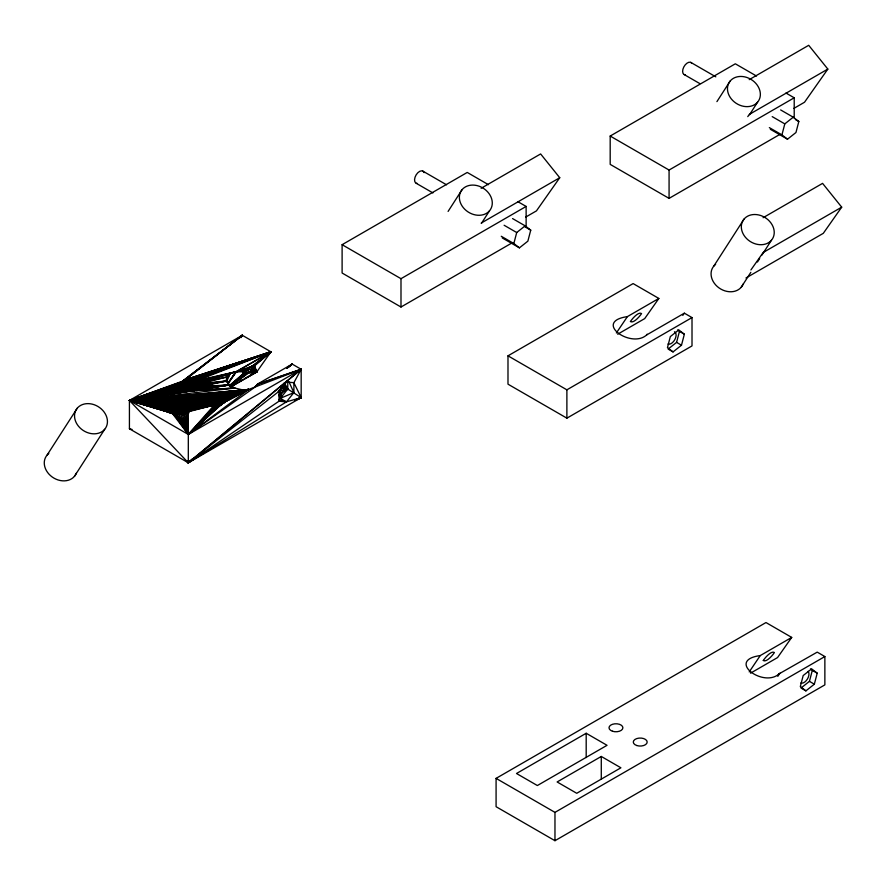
<?xml version="1.0" encoding="UTF-8"?>
<svg xmlns="http://www.w3.org/2000/svg" width="886" height="886" viewBox="0 0 886 886"><rect width="100%" height="100%" fill="white"/><g stroke="black" fill="none" stroke-linecap="round" stroke-linejoin="round"><path stroke-width="1.33" d="M186.459 460.72L188.308 462.78L301.174 369.285L257.682 383.992L256.109 386.263L257.682 383.992L292.17 364.08L301.174 369.285L293.886 382.697L301.174 397.615L286.455 401.867L188.308 462.78L129.422 400.45L164.619 405.866L164.619 408.557C163.257 401.103 172.15 398.024 178.064 398.102L205.74 396.64L207.933 394.779L212.396 393.262L248.612 389.486L301.174 369.285L301.174 397.615L188.308 462.78L129.422 428.78L129.422 400.45L242.288 335.285L270.928 351.82L256.752 371.965L230.593 387.071M178.064 414.294L178.064 398.102L205.308 397.349L205.74 396.64L129.422 400.45L188.308 434.45L301.174 369.285L257.66 384.269L254.326 387.57L188.308 434.45L172.194 413.253L129.422 400.45L182.538 381.179L242.288 335.285L241.036 337.566M186.293 412.976L186.293 399.486L179.803 398.135L179.803 414.327M189.969 411.049L189.969 401.613L186.293 399.486L186.957 413.275M180.467 387.891L180.478 383.926L182.538 381.179L242.288 335.285L240.859 337.555M182.483 414.648L181.519 398.29L205.02 398.091L205.009 400.738L205.308 397.349L181.519 398.29L181.519 414.482M164.763 408.856L164.785 404.858L129.422 400.45L181.807 381.811L181.807 388.555M192.351 409.033L192.04 404.37L189.969 401.613L190.257 410.905M180.722 387.337L180.766 383.184L129.422 400.45L172.194 413.253C179.016 415.069 190.158 414.493 192.373 406.364L220.603 404.204L248.612 389.486L129.422 400.45L170.699 412.743M165.161 403.872L165.095 409.21L165.161 403.872L129.422 400.45L181.209 382.475L181.209 387.88M181.121 388.013L181.209 382.475M205.663 402.178L205.74 396.64L179.803 398.135L180.788 414.415M165.627 409.587L165.76 402.931L129.422 400.45L180.478 383.926L180.478 387.968M181.663 388.71L181.807 381.811M206.194 402.875L206.338 395.976L129.422 400.45L169.315 412.123M182.328 389.452L182.538 381.179L182.538 389.275M206.859 403.617L207.069 395.344L129.422 400.45L168.085 411.414M166.335 410.008L166.546 402.034L129.422 400.45L180.356 384.679L180.478 383.926M183.158 388.876L183.402 380.615L184.388 380.116L270.928 351.82L254.758 365.73L254.027 367.557L249.708 371.987L231.202 385.432M207.689 403.041L207.933 394.779L129.422 400.45L166.125 409.753L167.011 410.617M167.177 411.802L167.532 401.203L129.422 400.45L180.401 385.432L180.356 384.679L180.367 387.315M168.207 412.344L168.683 400.45L129.422 400.45L180.6 386.174C183.025 390.671 189.106 391.269 193.669 390.637L234.801 388.035L241.645 389.652M166.125 409.753L165.438 408.823L129.422 400.45L234.801 388.035L229.441 384.934L226.628 380.991L226.916 376.96L230.249 373.659L235.964 371.743L270.928 351.82L185.462 379.695L185.462 390.482M256.087 386.506L257.682 383.992L261.459 382.83M229.695 385.997L243.484 375.055L244.215 373.227L248.523 368.797L270.928 351.82L187.854 379.097L187.854 391.235M186.536 460.786L188.308 462.78L279.012 391.28L286.455 382.032L293.886 382.697L293.886 392.609L286.455 401.867L280.319 398.323L278.802 394.669C283.232 393.196 286.854 387.104 284.295 382.785M165.438 408.823L164.951 407.859L129.422 400.45L193.669 390.637C207.269 388.865 199.062 376.317 189.139 378.931L189.139 391.069M183.192 414.759L183.192 398.578L205.02 398.091L204.899 401.535M173.789 413.651L188.308 434.45L222.663 403.285C230.869 398.246 219.54 391.025 213.67 393.096L129.422 400.45L164.674 406.862L164.951 407.859M519.429 247.847L513.847 243.528L516.715 232.531L525.154 225.841L530.736 230.161L527.868 241.158L519.429 247.847L502.251 237.935M673.05 351.908L667.468 347.6L670.337 336.591L678.776 329.902L684.357 334.221L681.489 345.219L673.05 351.908L668.144 349.073L676.583 342.384L679.451 331.386L677.591 329.946M787.51 139.202L781.939 134.893L784.797 123.885L793.236 117.196L798.818 121.515L795.96 132.512L787.51 139.202L770.344 129.29M805.906 690.87L800.324 686.561L803.181 675.553L811.631 668.864L817.213 673.183L814.345 684.18L805.906 690.87L800.999 688.034L809.439 681.356L812.307 670.348L810.446 668.908M226.307 382.165L230.249 373.659L199.372 381.489L199.372 389.585M286.654 381.08L284.982 383.959L287.762 389.076L301.174 397.615L294.872 400.35L301.174 397.615L298.571 398.478M47.024 455.194L77.281 408.147M74.435 476.358L104.692 429.311A17.355 14.087 32.7 0 0 92.022 404.094A17.355 14.087 32.7 0 0 76.24 422.777A17.355 14.087 32.7 0 0 104.692 429.311M448.094 211.411L462.115 189.604M481.419 223.394L489.537 210.768A17.355 14.087 32.7 0 0 476.867 185.551A17.355 14.087 32.7 0 0 461.085 204.245A17.355 14.087 32.7 0 0 489.537 210.768M716.918 101.624L730.208 80.969M749.501 114.748L757.619 102.123A17.355 14.087 32.7 0 0 744.949 76.916A17.355 14.087 32.7 0 0 729.167 95.599A17.355 14.087 32.7 0 0 757.619 102.123M713.817 266.088L744.074 219.03M741.228 287.241L750.83 272.323M757.464 262.001L759.679 258.557M761.894 255.113L771.485 240.195A17.355 14.087 32.7 0 0 758.815 214.977A17.355 14.087 32.7 0 0 743.033 233.671A17.355 14.087 32.7 0 0 771.485 240.195M777.753 675.907L779.159 673.803L817.224 652.129L824.866 656.548L824.866 684.878L554.968 840.703L496.082 806.703L496.082 778.373L765.98 622.548L791.719 637.411L777.554 657.567L750.531 673.172M616.357 332.97L627.399 316.612L658.863 298.449L633.125 283.586L507.988 355.829L507.988 384.17L566.885 418.159L692.01 345.917L692.01 317.587L684.369 313.168L646.57 334.997C631.053 349.04 592.557 321.662 627.399 316.612M749.213 671.931L760.254 655.574L791.719 637.411M228.355 382.929L235.964 371.743L245.322 371.843L229.286 385.787M226.318 379.263L230.249 373.659L200.037 382.132L200.037 388.876M228.09 382.94L235.964 371.743L197.644 380.36L197.644 389.796M227.78 384.048L236.429 371.732L270.928 351.82L190.435 378.854L190.435 391.003M481.142 188.286L540.626 153.942L559.742 177.732L536.44 210.89L525.73 217.07M747.762 116.631L749.312 114.416L827.834 69.086L808.708 45.297L749.224 79.64M658.863 298.449L644.698 318.606L617.675 334.21M827.834 69.086L804.521 102.244L793.812 108.435M646.57 334.997L647.123 334.21M682.796 315.405L684.369 313.168M750.918 269.942L763.189 252.488L841.7 207.158L822.573 183.369L763.09 217.712M841.7 207.158L823.293 233.339L745.968 277.982M777.963 676.029L779.979 673.172M240.715 337.477L242.288 335.285L184.388 380.116L184.388 390.914M279.057 399.575L286.455 401.867L279.012 401.203L188.308 462.78L186.581 460.742L188.308 462.78L189.903 460.631M226.273 378.998L230.249 373.659L200.557 382.83L200.557 388.223M256.076 386.396L257.66 384.269M186.636 460.709L188.308 462.78L189.981 460.654M240.638 337.333L242.288 335.285L185.462 379.695L185.96 391.69M287.762 381.633L287.762 389.076L280.319 398.323L280.319 394.071M175.472 413.928L188.308 434.45L214.323 405.013L188.308 411.78L188.308 462.78L190.08 460.665L188.308 462.78L186.702 460.654M240.56 337.289L242.288 335.285L239.098 337.931M240.483 337.3L242.288 335.285M215.63 405.035L188.308 434.45L177.189 414.094M301.174 369.285L188.308 462.78L190.191 460.753M216.926 404.968L188.308 434.45L178.928 414.127M188.308 462.78L192.351 459.059L188.308 462.78L190.257 460.908M218.2 404.802L188.308 434.45L180.666 414.028M219.429 404.548L188.308 434.45L182.372 413.806M220.603 404.204L188.308 434.45L184.011 413.463M286.898 368.122L292.17 364.08L286.743 368.188M221.677 403.783L188.308 434.45L185.562 413.009M289.135 366.693L292.17 364.08L289.069 366.527M229.585 385.665L244.215 373.227M229.729 385.742L243.572 374.335M246.817 370.315L236.429 371.732L254.293 365.464L270.928 351.82L191.741 378.876L191.741 391.025M286.975 368.354L292.17 364.08M779.159 673.803C763.555 688.3 725.612 660.269 760.254 655.574M253.33 365.685L270.928 351.82L193.037 378.998L193.037 391.147M229.851 386.086L243.938 375.321L247.936 373.349L256.752 371.965L254.293 365.464M180.965 386.905L129.422 400.45L248.612 389.486L188.308 434.45L187.001 412.444M230.892 385.488L244.901 375.099M231.002 385.532L246.286 374.424L244.137 372.928M285.226 385.576L287.762 389.076L281.837 392.919L280.319 398.323L293.886 392.609L288.869 381.6M511.82 243.03L400.993 307.021L342.107 273.021L342.107 244.691L467.243 172.438L488.441 184.687M779.913 134.384L669.074 198.375L610.188 164.375L610.188 136.045L735.325 63.803L756.522 76.041M481.231 223.062L559.742 177.732M342.107 244.691L400.993 278.691L526.129 206.438L526.129 226.683M610.188 136.045L669.074 170.046L794.21 97.792L794.21 118.037M507.988 355.829L566.885 389.829L692.01 317.587M586.189 733.265L516.505 773.5L537.359 785.539L607.043 745.314L586.189 733.265L586.189 757.552M601.284 756.456L557.117 781.961L576.742 793.291L620.909 767.797L601.284 756.456L601.284 779.392M496.082 778.373L554.968 812.373L824.866 656.548M231.124 386.584L256.752 371.965L254.659 366.45M235.222 383.538L237.614 382.254M240.006 380.969L242.399 379.684M244.791 378.4L256.752 371.965L254.027 367.557L251.735 366.084M223.527 402.709L248.612 389.486L214.977 393.019L214.977 405.168M224.258 402.089L248.612 389.486L216.284 393.052L216.284 405.19M224.856 401.413L248.612 389.486L217.568 393.162L217.568 405.312M279.378 389.774L283.21 391.324L287.762 389.076L281.737 385.587M225.299 400.705L248.612 389.486L218.831 393.373L218.831 405.522M225.587 399.974L248.612 389.486L220.027 393.672L220.027 405.821M250.45 374.778L256.752 371.965L250.638 367.402M296.057 399.597L301.174 397.615L294.916 400.306L301.174 397.615L296.09 399.752M225.708 399.221L248.612 389.486L221.146 394.06L221.146 404.858M296.057 399.641L301.174 397.615M225.664 401.159L225.664 398.467L248.612 389.486L222.187 394.525L222.187 403.961M196.614 390.682L196.614 379.895L270.928 351.82L194.289 379.208L194.289 391.357M195.485 390.305L195.485 379.507L270.928 351.82L197.644 380.36L197.955 389.973M225.454 397.714L225.487 401.679L225.454 397.714L248.612 389.486L223.106 395.056L223.106 403.152M225.088 402.388L225.088 396.994L248.612 389.486L223.914 395.654L223.914 402.399M250.295 367.435L236.429 371.732L248.523 368.797M224.579 403.052L224.579 396.297L248.612 389.486M170.677 413.009L169.99 399.785L129.422 400.45L181.486 387.592M198.575 388.987L198.575 380.891L235.964 371.743L199.372 381.489L199.56 389.762M189.46 411.026L214.323 405.013L191.553 403.396L191.553 410.14M172.238 413.817L171.43 399.221L129.422 400.45L182.151 388.245M173.922 414.759L172.98 398.755L129.422 400.45L182.959 388.843M190.446 410.196L214.323 405.013L191.553 403.396L191.664 410.063M200.624 388.367L200.557 382.83L226.916 376.96L200.923 383.549L200.945 386.196L200.923 383.549L226.628 380.991L200.757 386.54L229.441 384.934L194.898 390.383L234.801 388.035M175.594 414.482L174.62 398.423L129.422 400.45L183.878 389.375M177.311 414.338L176.325 398.202L129.422 400.45L184.908 389.84M201.044 385.809L226.628 380.991L201.122 384.302L201.122 386.994L201.122 384.302M191.232 409.299L214.323 405.013L192.04 404.37L192.04 408.413L192.04 404.37M179.05 414.316L178.064 398.102L129.422 400.45L186.038 390.217M209.329 404.913L208.919 394.281L129.422 400.45L187.234 390.516M210.503 405.854L210.004 393.86L129.422 400.45L188.496 390.726M201.166 385.056L226.628 380.991M211.688 405.544L211.167 393.517L129.422 400.45L189.781 390.848M212.939 405.334L212.396 393.262L129.422 400.45L191.088 390.87M196.061 390.039L229.441 384.934L200.314 387.248M129.422 400.45L192.395 390.804M191.819 408.346L214.323 405.013L192.317 405.356L192.317 409.41L192.317 405.356M197.146 389.618L229.441 384.934L199.727 387.924M198.121 389.109L229.441 384.934L198.985 388.544M280.652 388.035L284.295 389.441L287.762 389.076M192.207 407.372L214.323 405.013M205.02 398.091L184.797 398.977L184.797 413.817M187.677 412.245L187.677 400.107L204.932 399.597L207.49 403.008L213.028 404.891M246.308 370.027L249.708 371.987L256.752 371.965L251.425 370.47L247.914 368.443M190.867 410.572L190.867 402.477L207.49 403.008L189.969 401.613L206.028 401.757L188.906 400.815L188.906 412.954M188.197 412.555L187.677 400.107L205.142 400.339M211.776 404.68L191.553 403.396L209.45 404.005L190.867 402.477L191.022 409.122M189.969 401.613L206.693 402.41M191.553 403.396L210.569 404.381M187.677 400.107L205.508 401.07L188.906 400.815L189.294 411.403M190.867 402.477L208.42 403.54M129.422 428.78L132.047 429.444M282.523 386.517L284.982 387.459M278.259 391.357L281.837 392.919L278.392 390.925M242.709 372.618L246.286 374.424L242.775 372.397M785.971 93.041L794.21 97.792M780.644 109.93L793.236 117.196M795.384 119.532L798.818 121.515M690.759 62.374L715.81 76.838M772.204 116.62L784.797 123.885M684.302 74.634L699.807 83.583M769.336 127.617L781.939 134.893M517.878 201.676L526.129 206.438M512.562 218.576L525.154 225.841M525.01 226.849L530.736 230.161M422.677 171.02L446.533 184.786M504.112 225.254L516.715 232.531M679.451 331.386L684.357 334.221M416.21 183.28L432.911 192.915M501.255 236.263L513.847 243.528M676.583 342.384L681.489 345.219M812.307 670.348L817.213 673.183M809.439 681.356L814.345 684.18M251.635 366.173L254.027 367.557M249.464 366.948L252.909 368.941M280.807 387.437L284.295 389.441M279.865 389.397L283.21 391.324M244.403 371.312L247.936 373.349L244.658 371.012M248.036 368.089L251.425 370.47M246.507 369.695L249.708 371.987M180.6 386.174L180.401 385.432L180.423 388.068M183.192 398.578L184.033 413.618M164.619 405.866L164.707 409.531M185.506 412.71L184.797 398.977L204.899 398.844L204.932 399.597L186.293 399.486L204.899 398.844L204.899 401.491M169.237 412.3L168.683 400.45L168.683 412.588M216.284 393.052L216.837 405.245M214.977 393.019L215.531 405.179M214.224 405.201L213.67 393.096L213.67 405.234M191.741 378.876L192.295 391.069M190.435 378.854L190.999 391.014M189.139 378.931L189.693 391.036M187.854 379.097L188.408 391.169M217.568 393.162L218.111 405.4M193.037 378.998L193.569 391.235M187.156 391.379L186.625 379.352L186.625 391.49M218.831 393.373L219.34 405.644M194.289 379.208L194.809 391.479M220.027 393.672L220.459 404.614M195.485 379.507L195.917 390.449M184.388 380.116L184.797 390.748M221.146 394.06L221.544 405.024M208.265 404.06L207.933 394.779L207.933 404.226M196.614 379.895L197.013 390.859M183.734 389.895L183.402 380.615L183.402 390.061M222.187 394.525L222.497 404.149M223.106 395.056L223.338 403.318M198.575 380.891L198.796 389.153M223.914 395.654L224.069 402.554M224.579 396.297L224.679 401.834M200.037 382.132L200.158 389.043M225.088 396.994L225.144 401.148M225.664 398.467L225.664 401.114M669.074 170.046L669.074 198.375M566.885 389.829L566.885 418.159M554.968 812.373L554.968 840.703M400.993 278.691L400.993 307.021M279.012 391.28L279.012 401.203M212.396 393.262L212.396 405.4M211.167 393.517L211.167 405.655M210.004 393.86L210.004 404.647M208.919 394.281L208.919 405.079M207.069 395.344L207.069 403.44M206.338 395.976L206.338 402.72M205.74 396.64L205.74 402.045M180.766 383.184L180.766 387.237M180.356 384.679L180.401 388.123M176.325 398.202L176.325 414.393M174.62 398.423L174.62 414.604M172.98 398.755L172.98 413.596M171.43 399.221L171.43 412.71M169.99 399.785L169.99 413.275M167.532 401.203L167.532 411.99M166.546 402.034L166.546 410.129M165.76 402.931L165.76 409.675M164.785 404.858L164.785 408.911M674.445 331.741A6.944 4.009 -60 0 1 674.899 339.471A6.944 4.009 -60 0 1 667.978 344.001M808.143 671.333A6.944 4.009 -60 0 1 807.301 679.219A6.944 4.009 -60 0 1 800.833 682.962M417.284 183.48A6.944 4.009 -60 0 1 416.21 174.763A6.944 4.009 -60 0 1 424.095 172.637M685.365 74.845A6.944 4.009 -60 0 1 683.837 66.904A6.944 4.009 -60 0 1 691.612 62.995M743.121 284.096A17.355 14.087 32.7 0 1 719.011 287.906A17.355 14.087 32.7 0 1 715.611 264.371M76.329 473.202A17.355 14.087 32.7 0 1 52.219 477.011A17.355 14.087 32.7 0 1 48.808 453.477M205.308 397.349L205.264 401.502L205.308 397.349M630.444 321.529C633.313 323.722 639.548 316.723 641.564 313.566C638.684 311.374 632.449 318.362 630.444 321.529M763.3 660.491C766.168 662.684 772.404 655.684 774.408 652.528C771.54 650.335 765.305 657.323 763.3 660.491M612.481 731.238A6.944 4.009 0 0 0 622.891 727.76A6.944 4.009 0 0 0 612.481 724.294A6.944 4.009 0 0 0 612.481 731.238M636.757 745.525A6.944 4.009 0 0 0 647.168 742.047A6.944 4.009 0 0 0 636.757 738.581A6.944 4.009 0 0 0 636.757 745.525"/></g></svg>
